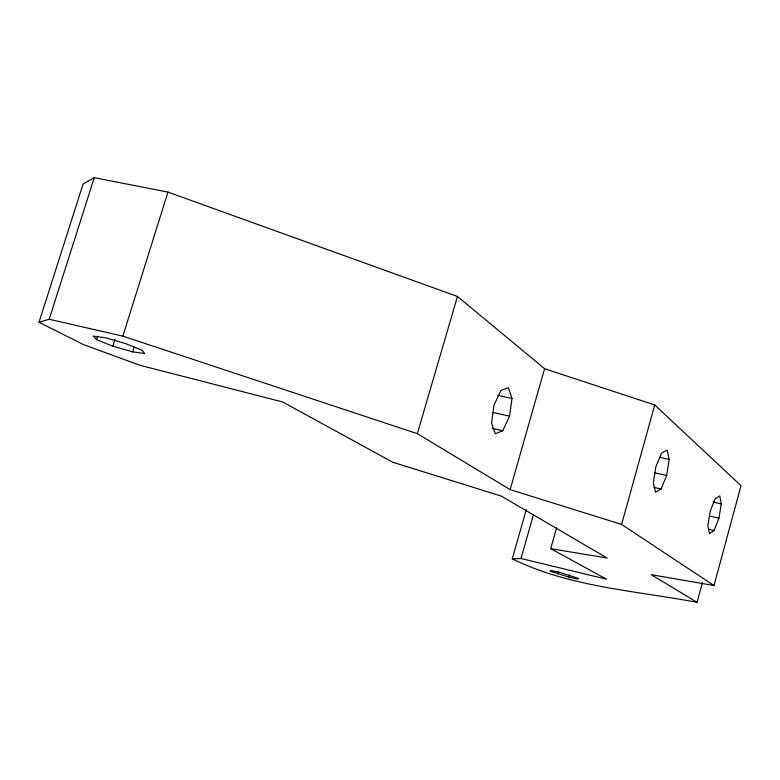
<?xml version="1.0" encoding="UTF-8"?>
<svg xmlns="http://www.w3.org/2000/svg" width="780" height="780" viewBox="0 0 780 780"><rect width="100%" height="100%" fill="white"/><g stroke="black" fill="none" stroke-linecap="round" stroke-linejoin="round"><path stroke-width="1.17" d="M509.584 416.198L511.973 398.473L508.482 387.719L501.043 390.351L494.003 405.083L491.615 423.169L495.271 433.758L502.72 430.765L509.584 416.198L493.106 412.444M666.685 475.537L669.201 459.498L667.134 450.138L661.625 453.024L655.873 466.694L653.347 483.025L655.532 492.238L661.06 489.06L666.685 475.537L654.898 472.797M718.916 518.251L721.266 503.958L719.745 495.856L715.182 498.771L710.239 511.153L707.87 525.681L709.478 533.666L714.061 530.517L718.916 518.251L709.498 516.009M702.458 582.484L697.076 602.326L651.183 574.655L713.992 585.575L741 485.686L654.732 404.966L544.596 368.706L457.441 296.449L167.953 192.095L94.253 177.674L83.07 184.06L39 322.315L83.986 344.799L139.971 365.284L282.604 401.953L392.759 462.228L501.345 496.109L607.123 558.022L550.709 548.662L556.588 527.748M713.992 585.575L621.601 524.423L654.732 404.966M568.854 577.122L577.639 579.043L578.692 578.477L559.738 572.413L550.924 570.511L550.036 571.116L568.854 577.122L569.507 574.782M557.466 573.856L558.129 571.516M526.237 509.652L512.275 558.86L521.03 558.509L533.53 514.361M621.601 524.423L510.12 489.616L544.596 368.706M510.12 489.616L417.349 433.68L457.441 296.449M132.659 351.868L144.671 353.535L141.872 350.142L125.531 343.57L105.261 337.721L93.308 336.131L96.622 339.68L112.905 346.164L132.659 351.868L134.101 347.227M112.905 346.164L115.079 339.202M39 322.315L49.199 319.264L122.86 336.141L167.953 192.095M96.622 339.68L97.715 336.2M49.199 319.264L94.253 177.674M697.076 602.326C635.242 590.684 569.585 587.048 512.275 558.86M497.806 395.304L511.973 398.473M659.743 457.334L669.201 459.498M492.092 428.317L502.72 430.765M653.962 487.393L661.06 489.06M713.008 502.018L721.266 503.958M708.162 529.103L714.061 530.517M521.03 558.509L606.508 579.189L550.709 548.662M122.86 336.141L417.349 433.68"/></g></svg>
